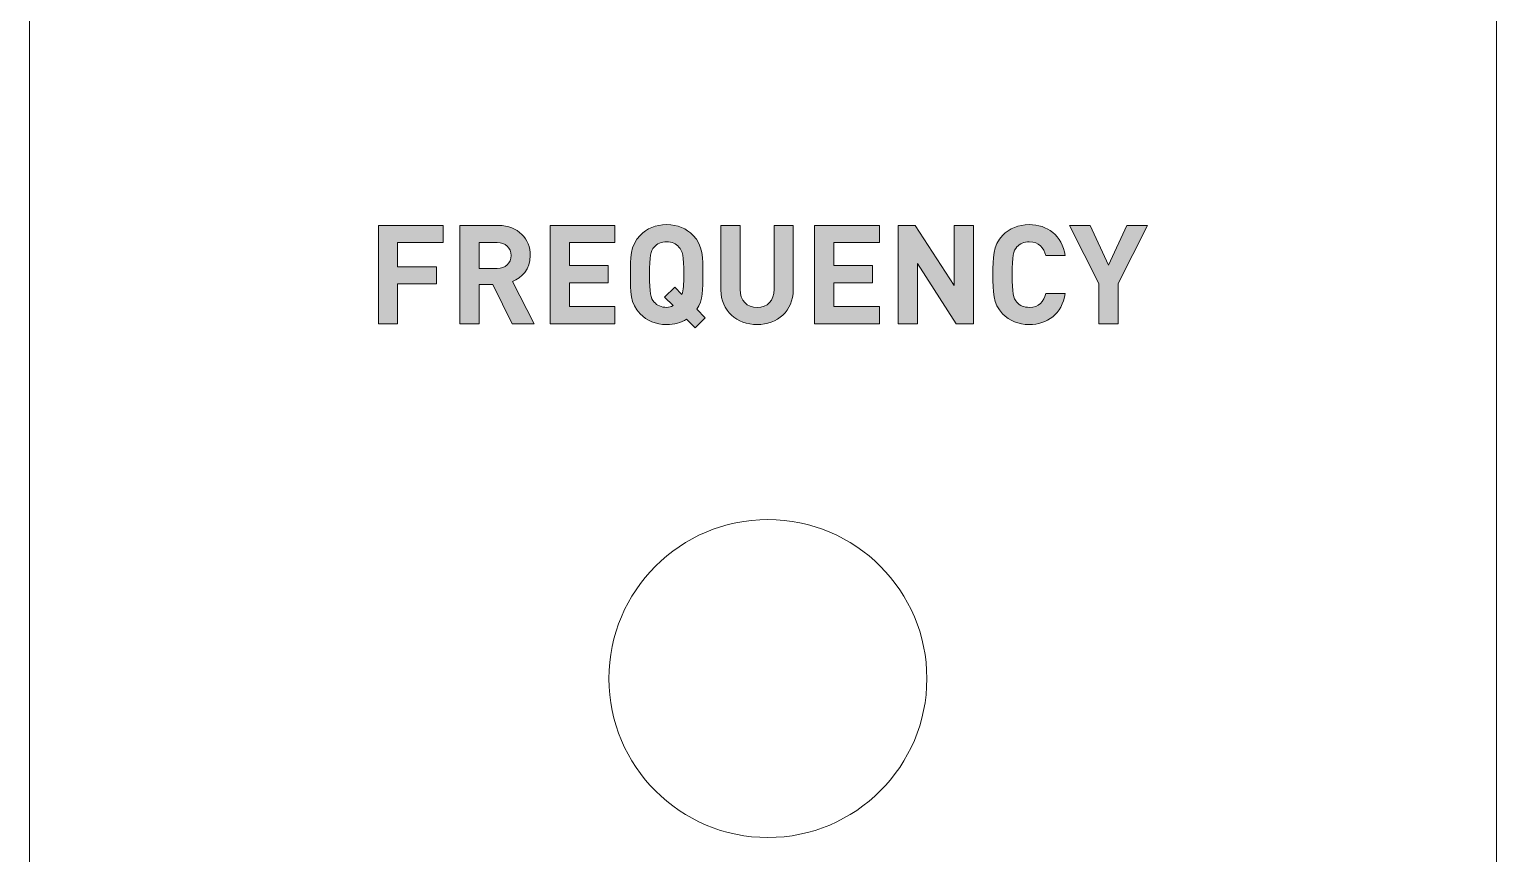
# Model space of a CAD drawing. Header units: millimetres. Extents: x 81 to 254, y 76 to 204.
# Drawn here: x 92.95 to 122.95, y 154.25 to 171.1 of the extents above; entities that cross this region are included whole.
import ezdxf

# ---------------------------------------------------------------- set-up
doc = ezdxf.new("R2010")
doc.units = ezdxf.units.MM
doc.header["$MEASUREMENT"] = 0
doc.layers.get('0').update_dxf_attribs({"lineweight": 0})

# ---------------------------------------------------------------- blocks, each defined once
blk = doc.blocks.new('Block_14')
at = {"true_color": 0x6d6e70, "transparency": 33554687}
h = blk.add_hatch(color=8, dxfattribs=at)
h.dxf.hatch_style = 2
edge = h.paths.add_edge_path()
edge.add_spline(control_points=[(106.231, 166.649), (106.175, 166.714), (106.087, 166.756), (105.98, 166.756), (105.873, 166.756), (105.783, 166.714), (105.726, 166.649), (105.65, 166.565), (105.63, 166.472), (105.63, 166.085), (105.63, 165.699), (105.65, 165.606), (105.726, 165.521), (105.783, 165.456), (105.873, 165.414), (105.98, 165.414), (106.028, 165.414), (106.073, 165.425), (106.11, 165.451), (106.11, 165.451), (105.935, 165.623), (105.935, 165.623), (105.935, 165.623), (106.144, 165.829), (106.144, 165.829), (106.144, 165.829), (106.293, 165.679), (106.293, 165.679), (106.324, 165.767), (106.33, 165.882), (106.33, 166.085), (106.33, 166.472), (106.307, 166.565), (106.231, 166.649)], knot_values=[0, 0, 0, 0, 1, 1, 1, 2, 2, 2, 3, 3, 3, 4, 4, 4, 5, 5, 5, 6, 6, 6, 7, 7, 7, 8, 8, 8, 9, 9, 9, 10, 10, 10, 11, 11, 11, 11], degree=3, periodic=0)
edge = h.paths.add_edge_path()
edge.add_spline(control_points=[(106.564, 164.996), (106.564, 164.996), (106.386, 165.174), (106.386, 165.174), (106.273, 165.101), (106.138, 165.064), (105.98, 165.064), (105.752, 165.064), (105.577, 165.143), (105.436, 165.284), (105.233, 165.487), (105.238, 165.738), (105.238, 166.085), (105.238, 166.432), (105.233, 166.683), (105.436, 166.886), (105.577, 167.027), (105.752, 167.106), (105.98, 167.106), (106.209, 167.106), (106.381, 167.027), (106.521, 166.886), (106.725, 166.683), (106.722, 166.432), (106.722, 166.085), (106.722, 165.784), (106.725, 165.561), (106.598, 165.375), (106.598, 165.375), (106.77, 165.202), (106.77, 165.202), (106.77, 165.202), (106.564, 164.996), (106.564, 164.996)], knot_values=[0, 0, 0, 0, 1, 1, 1, 2, 2, 2, 3, 3, 3, 4, 4, 4, 5, 5, 5, 6, 6, 6, 7, 7, 7, 8, 8, 8, 9, 9, 9, 10, 10, 10, 11, 11, 11, 11], degree=3, periodic=0)
h = blk.add_hatch(color=8, dxfattribs=at)
h.dxf.hatch_style = 2
edge = h.paths.add_edge_path()
edge.add_spline(control_points=[(113.391, 165.064), (113.171, 165.064), (112.991, 165.143), (112.849, 165.284), (112.647, 165.487), (112.652, 165.738), (112.652, 166.085), (112.652, 166.432), (112.647, 166.683), (112.849, 166.886), (112.991, 167.027), (113.171, 167.106), (113.391, 167.106), (113.766, 167.106), (114.06, 166.892), (114.13, 166.472), (114.13, 166.472), (113.732, 166.472), (113.732, 166.472), (113.693, 166.632), (113.592, 166.756), (113.394, 166.756), (113.287, 166.756), (113.199, 166.717), (113.143, 166.652), (113.067, 166.568), (113.044, 166.472), (113.044, 166.085), (113.044, 165.699), (113.067, 165.603), (113.143, 165.518), (113.199, 165.453), (113.287, 165.414), (113.394, 165.414), (113.592, 165.414), (113.693, 165.538), (113.732, 165.699), (113.732, 165.699), (114.13, 165.699), (114.13, 165.699), (114.06, 165.278), (113.763, 165.064), (113.391, 165.064)], knot_values=[0, 0, 0, 0, 1, 1, 1, 2, 2, 2, 3, 3, 3, 4, 4, 4, 5, 5, 5, 6, 6, 6, 7, 7, 7, 8, 8, 8, 9, 9, 9, 10, 10, 10, 11, 11, 11, 12, 12, 12, 13, 13, 13, 14, 14, 14, 14], degree=3, periodic=0)
h = blk.add_hatch(color=8, dxfattribs=at)
h.dxf.hatch_style = 2
edge = h.paths.add_edge_path()
edge.add_spline(control_points=[(100.48, 166.74), (100.48, 166.74), (100.48, 166.246), (100.48, 166.246), (100.48, 166.246), (101.272, 166.246), (101.272, 166.246), (101.272, 166.246), (101.272, 165.896), (101.272, 165.896), (101.272, 165.896), (100.48, 165.896), (100.48, 165.896), (100.48, 165.896), (100.48, 165.081), (100.48, 165.081), (100.48, 165.081), (100.088, 165.081), (100.088, 165.081), (100.088, 165.081), (100.088, 167.09), (100.088, 167.09), (100.088, 167.09), (101.41, 167.09), (101.41, 167.09), (101.41, 167.09), (101.41, 166.74), (101.41, 166.74), (101.41, 166.74), (100.48, 166.74), (100.48, 166.74)], knot_values=[0, 0, 0, 0, 1, 1, 1, 2, 2, 2, 3, 3, 3, 4, 4, 4, 5, 5, 5, 6, 6, 6, 7, 7, 7, 8, 8, 8, 9, 9, 9, 10, 10, 10, 10], degree=3, periodic=0)
h = blk.add_hatch(color=8, dxfattribs=at)
h.dxf.hatch_style = 2
edge = h.paths.add_edge_path()
edge.add_spline(control_points=[(102.514, 166.74), (102.514, 166.74), (102.145, 166.74), (102.145, 166.74), (102.145, 166.74), (102.145, 166.209), (102.145, 166.209), (102.145, 166.209), (102.514, 166.209), (102.514, 166.209), (102.686, 166.209), (102.799, 166.319), (102.799, 166.475), (102.799, 166.63), (102.686, 166.74), (102.514, 166.74)], knot_values=[0, 0, 0, 0, 1, 1, 1, 2, 2, 2, 3, 3, 3, 4, 4, 4, 5, 5, 5, 5], degree=3, periodic=0)
edge = h.paths.add_edge_path()
edge.add_spline(control_points=[(102.819, 165.081), (102.819, 165.081), (102.427, 165.882), (102.427, 165.882), (102.427, 165.882), (102.145, 165.882), (102.145, 165.882), (102.145, 165.882), (102.145, 165.081), (102.145, 165.081), (102.145, 165.081), (101.753, 165.081), (101.753, 165.081), (101.753, 165.081), (101.753, 167.09), (101.753, 167.09), (101.753, 167.09), (102.54, 167.09), (102.54, 167.09), (102.949, 167.09), (103.191, 166.81), (103.191, 166.475), (103.191, 166.192), (103.019, 166.017), (102.825, 165.947), (102.825, 165.947), (103.273, 165.081), (103.273, 165.081), (103.273, 165.081), (102.819, 165.081), (102.819, 165.081)], knot_values=[0, 0, 0, 0, 1, 1, 1, 2, 2, 2, 3, 3, 3, 4, 4, 4, 5, 5, 5, 6, 6, 6, 7, 7, 7, 8, 8, 8, 9, 9, 9, 10, 10, 10, 10], degree=3, periodic=0)
h = blk.add_hatch(color=8, dxfattribs=at)
h.dxf.hatch_style = 2
edge = h.paths.add_edge_path()
edge.add_spline(control_points=[(103.599, 165.081), (103.599, 165.081), (103.599, 167.09), (103.599, 167.09), (103.599, 167.09), (104.922, 167.09), (104.922, 167.09), (104.922, 167.09), (104.922, 166.74), (104.922, 166.74), (104.922, 166.74), (103.991, 166.74), (103.991, 166.74), (103.991, 166.74), (103.991, 166.269), (103.991, 166.269), (103.991, 166.269), (104.783, 166.269), (104.783, 166.269), (104.783, 166.269), (104.783, 165.919), (104.783, 165.919), (104.783, 165.919), (103.991, 165.919), (103.991, 165.919), (103.991, 165.919), (103.991, 165.431), (103.991, 165.431), (103.991, 165.431), (104.922, 165.431), (104.922, 165.431), (104.922, 165.431), (104.922, 165.081), (104.922, 165.081), (104.922, 165.081), (103.599, 165.081), (103.599, 165.081)], knot_values=[0, 0, 0, 0, 1, 1, 1, 2, 2, 2, 3, 3, 3, 4, 4, 4, 5, 5, 5, 6, 6, 6, 7, 7, 7, 8, 8, 8, 9, 9, 9, 10, 10, 10, 11, 11, 11, 12, 12, 12, 12], degree=3, periodic=0)
h = blk.add_hatch(color=8, dxfattribs=at)
h.dxf.hatch_style = 2
edge = h.paths.add_edge_path()
edge.add_spline(control_points=[(107.829, 165.064), (107.417, 165.064), (107.089, 165.343), (107.089, 165.769), (107.089, 165.769), (107.089, 167.09), (107.089, 167.09), (107.089, 167.09), (107.482, 167.09), (107.482, 167.09), (107.482, 167.09), (107.482, 165.784), (107.482, 165.784), (107.482, 165.552), (107.617, 165.414), (107.829, 165.414), (108.04, 165.414), (108.178, 165.552), (108.178, 165.784), (108.178, 165.784), (108.178, 167.09), (108.178, 167.09), (108.178, 167.09), (108.568, 167.09), (108.568, 167.09), (108.568, 167.09), (108.568, 165.769), (108.568, 165.769), (108.568, 165.343), (108.24, 165.064), (107.829, 165.064)], knot_values=[0, 0, 0, 0, 1, 1, 1, 2, 2, 2, 3, 3, 3, 4, 4, 4, 5, 5, 5, 6, 6, 6, 7, 7, 7, 8, 8, 8, 9, 9, 9, 10, 10, 10, 10], degree=3, periodic=0)
h = blk.add_hatch(color=8, dxfattribs=at)
h.dxf.hatch_style = 2
edge = h.paths.add_edge_path()
edge.add_spline(control_points=[(109.006, 165.081), (109.006, 165.081), (109.006, 167.09), (109.006, 167.09), (109.006, 167.09), (110.329, 167.09), (110.329, 167.09), (110.329, 167.09), (110.329, 166.74), (110.329, 166.74), (110.329, 166.74), (109.398, 166.74), (109.398, 166.74), (109.398, 166.74), (109.398, 166.269), (109.398, 166.269), (109.398, 166.269), (110.191, 166.269), (110.191, 166.269), (110.191, 166.269), (110.191, 165.919), (110.191, 165.919), (110.191, 165.919), (109.398, 165.919), (109.398, 165.919), (109.398, 165.919), (109.398, 165.431), (109.398, 165.431), (109.398, 165.431), (110.329, 165.431), (110.329, 165.431), (110.329, 165.431), (110.329, 165.081), (110.329, 165.081), (110.329, 165.081), (109.006, 165.081), (109.006, 165.081)], knot_values=[0, 0, 0, 0, 1, 1, 1, 2, 2, 2, 3, 3, 3, 4, 4, 4, 5, 5, 5, 6, 6, 6, 7, 7, 7, 8, 8, 8, 9, 9, 9, 10, 10, 10, 11, 11, 11, 12, 12, 12, 12], degree=3, periodic=0)
h = blk.add_hatch(color=8, dxfattribs=at)
h.dxf.hatch_style = 2
edge = h.paths.add_edge_path()
edge.add_spline(control_points=[(111.901, 165.081), (111.901, 165.081), (111.106, 166.314), (111.106, 166.314), (111.106, 166.314), (111.106, 165.081), (111.106, 165.081), (111.106, 165.081), (110.713, 165.081), (110.713, 165.081), (110.713, 165.081), (110.713, 167.09), (110.713, 167.09), (110.713, 167.09), (111.063, 167.09), (111.063, 167.09), (111.063, 167.09), (111.859, 165.86), (111.859, 165.86), (111.859, 165.86), (111.859, 167.09), (111.859, 167.09), (111.859, 167.09), (112.251, 167.09), (112.251, 167.09), (112.251, 167.09), (112.251, 165.081), (112.251, 165.081), (112.251, 165.081), (111.901, 165.081), (111.901, 165.081)], knot_values=[0, 0, 0, 0, 1, 1, 1, 2, 2, 2, 3, 3, 3, 4, 4, 4, 5, 5, 5, 6, 6, 6, 7, 7, 7, 8, 8, 8, 9, 9, 9, 10, 10, 10, 10], degree=3, periodic=0)
h = blk.add_hatch(color=8, dxfattribs=at)
h.dxf.hatch_style = 2
edge = h.paths.add_edge_path()
edge.add_spline(control_points=[(115.209, 165.905), (115.209, 165.905), (115.209, 165.081), (115.209, 165.081), (115.209, 165.081), (114.819, 165.081), (114.819, 165.081), (114.819, 165.081), (114.819, 165.905), (114.819, 165.905), (114.819, 165.905), (114.216, 167.09), (114.216, 167.09), (114.216, 167.09), (114.642, 167.09), (114.642, 167.09), (114.642, 167.09), (115.017, 166.28), (115.017, 166.28), (115.017, 166.28), (115.386, 167.09), (115.386, 167.09), (115.386, 167.09), (115.812, 167.09), (115.812, 167.09), (115.812, 167.09), (115.209, 165.905), (115.209, 165.905)], knot_values=[0, 0, 0, 0, 1, 1, 1, 2, 2, 2, 3, 3, 3, 4, 4, 4, 5, 5, 5, 6, 6, 6, 7, 7, 7, 8, 8, 8, 9, 9, 9, 9], degree=3, periodic=0)
for points, knots in [([(106.564, 164.996), (106.564, 164.996), (106.386, 165.174), (106.386, 165.174), (106.273, 165.101), (106.138, 165.064), (105.98, 165.064), (105.752, 165.064), (105.577, 165.143), (105.436, 165.284), (105.233, 165.487), (105.238, 165.738), (105.238, 166.085), (105.238, 166.432), (105.233, 166.683), (105.436, 166.886), (105.577, 167.027), (105.752, 167.106), (105.98, 167.106), (106.209, 167.106), (106.381, 167.027), (106.521, 166.886), (106.725, 166.683), (106.722, 166.432), (106.722, 166.085), (106.722, 165.784), (106.725, 165.561), (106.598, 165.375), (106.598, 165.375), (106.77, 165.202), (106.77, 165.202), (106.77, 165.202), (106.564, 164.996), (106.564, 164.996)], [0, 0, 0, 0, 1, 1, 1, 2, 2, 2, 3, 3, 3, 4, 4, 4, 5, 5, 5, 6, 6, 6, 7, 7, 7, 8, 8, 8, 9, 9, 9, 10, 10, 10, 11, 11, 11, 11]), ([(113.391, 165.064), (113.171, 165.064), (112.991, 165.143), (112.849, 165.284), (112.647, 165.487), (112.652, 165.738), (112.652, 166.085), (112.652, 166.432), (112.647, 166.683), (112.849, 166.886), (112.991, 167.027), (113.171, 167.106), (113.391, 167.106), (113.766, 167.106), (114.06, 166.892), (114.13, 166.472), (114.13, 166.472), (113.732, 166.472), (113.732, 166.472), (113.693, 166.632), (113.592, 166.756), (113.394, 166.756), (113.287, 166.756), (113.199, 166.717), (113.143, 166.652), (113.067, 166.568), (113.044, 166.472), (113.044, 166.085), (113.044, 165.699), (113.067, 165.603), (113.143, 165.518), (113.199, 165.453), (113.287, 165.414), (113.394, 165.414), (113.592, 165.414), (113.693, 165.538), (113.732, 165.699), (113.732, 165.699), (114.13, 165.699), (114.13, 165.699), (114.06, 165.278), (113.763, 165.064), (113.391, 165.064)], [0, 0, 0, 0, 1, 1, 1, 2, 2, 2, 3, 3, 3, 4, 4, 4, 5, 5, 5, 6, 6, 6, 7, 7, 7, 8, 8, 8, 9, 9, 9, 10, 10, 10, 11, 11, 11, 12, 12, 12, 13, 13, 13, 14, 14, 14, 14]), ([(100.48, 166.74), (100.48, 166.74), (100.48, 166.246), (100.48, 166.246), (100.48, 166.246), (101.272, 166.246), (101.272, 166.246), (101.272, 166.246), (101.272, 165.896), (101.272, 165.896), (101.272, 165.896), (100.48, 165.896), (100.48, 165.896), (100.48, 165.896), (100.48, 165.081), (100.48, 165.081), (100.48, 165.081), (100.088, 165.081), (100.088, 165.081), (100.088, 165.081), (100.088, 167.09), (100.088, 167.09), (100.088, 167.09), (101.41, 167.09), (101.41, 167.09), (101.41, 167.09), (101.41, 166.74), (101.41, 166.74), (101.41, 166.74), (100.48, 166.74), (100.48, 166.74)], [0, 0, 0, 0, 1, 1, 1, 2, 2, 2, 3, 3, 3, 4, 4, 4, 5, 5, 5, 6, 6, 6, 7, 7, 7, 8, 8, 8, 9, 9, 9, 10, 10, 10, 10]), ([(102.819, 165.081), (102.819, 165.081), (102.427, 165.882), (102.427, 165.882), (102.427, 165.882), (102.145, 165.882), (102.145, 165.882), (102.145, 165.882), (102.145, 165.081), (102.145, 165.081), (102.145, 165.081), (101.753, 165.081), (101.753, 165.081), (101.753, 165.081), (101.753, 167.09), (101.753, 167.09), (101.753, 167.09), (102.54, 167.09), (102.54, 167.09), (102.949, 167.09), (103.191, 166.81), (103.191, 166.475), (103.191, 166.192), (103.019, 166.017), (102.825, 165.947), (102.825, 165.947), (103.273, 165.081), (103.273, 165.081), (103.273, 165.081), (102.819, 165.081), (102.819, 165.081)], [0, 0, 0, 0, 1, 1, 1, 2, 2, 2, 3, 3, 3, 4, 4, 4, 5, 5, 5, 6, 6, 6, 7, 7, 7, 8, 8, 8, 9, 9, 9, 10, 10, 10, 10]), ([(103.599, 165.081), (103.599, 165.081), (103.599, 167.09), (103.599, 167.09), (103.599, 167.09), (104.922, 167.09), (104.922, 167.09), (104.922, 167.09), (104.922, 166.74), (104.922, 166.74), (104.922, 166.74), (103.991, 166.74), (103.991, 166.74), (103.991, 166.74), (103.991, 166.269), (103.991, 166.269), (103.991, 166.269), (104.783, 166.269), (104.783, 166.269), (104.783, 166.269), (104.783, 165.919), (104.783, 165.919), (104.783, 165.919), (103.991, 165.919), (103.991, 165.919), (103.991, 165.919), (103.991, 165.431), (103.991, 165.431), (103.991, 165.431), (104.922, 165.431), (104.922, 165.431), (104.922, 165.431), (104.922, 165.081), (104.922, 165.081), (104.922, 165.081), (103.599, 165.081), (103.599, 165.081)], [0, 0, 0, 0, 1, 1, 1, 2, 2, 2, 3, 3, 3, 4, 4, 4, 5, 5, 5, 6, 6, 6, 7, 7, 7, 8, 8, 8, 9, 9, 9, 10, 10, 10, 11, 11, 11, 12, 12, 12, 12]), ([(107.829, 165.064), (107.417, 165.064), (107.089, 165.343), (107.089, 165.769), (107.089, 165.769), (107.089, 167.09), (107.089, 167.09), (107.089, 167.09), (107.482, 167.09), (107.482, 167.09), (107.482, 167.09), (107.482, 165.784), (107.482, 165.784), (107.482, 165.552), (107.617, 165.414), (107.829, 165.414), (108.04, 165.414), (108.178, 165.552), (108.178, 165.784), (108.178, 165.784), (108.178, 167.09), (108.178, 167.09), (108.178, 167.09), (108.568, 167.09), (108.568, 167.09), (108.568, 167.09), (108.568, 165.769), (108.568, 165.769), (108.568, 165.343), (108.24, 165.064), (107.829, 165.064)], [0, 0, 0, 0, 1, 1, 1, 2, 2, 2, 3, 3, 3, 4, 4, 4, 5, 5, 5, 6, 6, 6, 7, 7, 7, 8, 8, 8, 9, 9, 9, 10, 10, 10, 10]), ([(109.006, 165.081), (109.006, 165.081), (109.006, 167.09), (109.006, 167.09), (109.006, 167.09), (110.329, 167.09), (110.329, 167.09), (110.329, 167.09), (110.329, 166.74), (110.329, 166.74), (110.329, 166.74), (109.398, 166.74), (109.398, 166.74), (109.398, 166.74), (109.398, 166.269), (109.398, 166.269), (109.398, 166.269), (110.191, 166.269), (110.191, 166.269), (110.191, 166.269), (110.191, 165.919), (110.191, 165.919), (110.191, 165.919), (109.398, 165.919), (109.398, 165.919), (109.398, 165.919), (109.398, 165.431), (109.398, 165.431), (109.398, 165.431), (110.329, 165.431), (110.329, 165.431), (110.329, 165.431), (110.329, 165.081), (110.329, 165.081), (110.329, 165.081), (109.006, 165.081), (109.006, 165.081)], [0, 0, 0, 0, 1, 1, 1, 2, 2, 2, 3, 3, 3, 4, 4, 4, 5, 5, 5, 6, 6, 6, 7, 7, 7, 8, 8, 8, 9, 9, 9, 10, 10, 10, 11, 11, 11, 12, 12, 12, 12]), ([(111.901, 165.081), (111.901, 165.081), (111.106, 166.314), (111.106, 166.314), (111.106, 166.314), (111.106, 165.081), (111.106, 165.081), (111.106, 165.081), (110.713, 165.081), (110.713, 165.081), (110.713, 165.081), (110.713, 167.09), (110.713, 167.09), (110.713, 167.09), (111.063, 167.09), (111.063, 167.09), (111.063, 167.09), (111.859, 165.86), (111.859, 165.86), (111.859, 165.86), (111.859, 167.09), (111.859, 167.09), (111.859, 167.09), (112.251, 167.09), (112.251, 167.09), (112.251, 167.09), (112.251, 165.081), (112.251, 165.081), (112.251, 165.081), (111.901, 165.081), (111.901, 165.081)], [0, 0, 0, 0, 1, 1, 1, 2, 2, 2, 3, 3, 3, 4, 4, 4, 5, 5, 5, 6, 6, 6, 7, 7, 7, 8, 8, 8, 9, 9, 9, 10, 10, 10, 10]), ([(115.209, 165.905), (115.209, 165.905), (115.209, 165.081), (115.209, 165.081), (115.209, 165.081), (114.819, 165.081), (114.819, 165.081), (114.819, 165.081), (114.819, 165.905), (114.819, 165.905), (114.819, 165.905), (114.216, 167.09), (114.216, 167.09), (114.216, 167.09), (114.642, 167.09), (114.642, 167.09), (114.642, 167.09), (115.017, 166.28), (115.017, 166.28), (115.017, 166.28), (115.386, 167.09), (115.386, 167.09), (115.386, 167.09), (115.812, 167.09), (115.812, 167.09), (115.812, 167.09), (115.209, 165.905), (115.209, 165.905)], [0, 0, 0, 0, 1, 1, 1, 2, 2, 2, 3, 3, 3, 4, 4, 4, 5, 5, 5, 6, 6, 6, 7, 7, 7, 8, 8, 8, 9, 9, 9, 9]), ([(102.514, 166.74), (102.514, 166.74), (102.145, 166.74), (102.145, 166.74), (102.145, 166.74), (102.145, 166.209), (102.145, 166.209), (102.145, 166.209), (102.514, 166.209), (102.514, 166.209), (102.686, 166.209), (102.799, 166.319), (102.799, 166.475), (102.799, 166.63), (102.686, 166.74), (102.514, 166.74)], [0, 0, 0, 0, 1, 1, 1, 2, 2, 2, 3, 3, 3, 4, 4, 4, 5, 5, 5, 5]), ([(106.231, 166.649), (106.175, 166.714), (106.087, 166.756), (105.98, 166.756), (105.873, 166.756), (105.783, 166.714), (105.726, 166.649), (105.65, 166.565), (105.63, 166.472), (105.63, 166.085), (105.63, 165.699), (105.65, 165.606), (105.726, 165.521), (105.783, 165.456), (105.873, 165.414), (105.98, 165.414), (106.028, 165.414), (106.073, 165.425), (106.11, 165.451), (106.11, 165.451), (105.935, 165.623), (105.935, 165.623), (105.935, 165.623), (106.144, 165.829), (106.144, 165.829), (106.144, 165.829), (106.293, 165.679), (106.293, 165.679), (106.324, 165.767), (106.33, 165.882), (106.33, 166.085), (106.33, 166.472), (106.307, 166.565), (106.231, 166.649)], [0, 0, 0, 0, 1, 1, 1, 2, 2, 2, 3, 3, 3, 4, 4, 4, 5, 5, 5, 6, 6, 6, 7, 7, 7, 8, 8, 8, 9, 9, 9, 10, 10, 10, 11, 11, 11, 11])]:
    blk.add_open_spline(points, degree=3, knots=knots)

msp = doc.modelspace()

# ---------------------------------------------------------------- linework, layer by layer
at = {"color": 240, "lineweight": 5, "true_color": 0xed1c24}
msp.add_lwpolyline([(122.95, 75.626), (92.95, 75.626), (92.95, 204.126), (122.95, 204.126)], close=True, dxfattribs=at)
msp.add_circle((108.05, 157.826), 3.25, dxfattribs=at)

# ---------------------------------------------------------------- block references
msp.add_blockref('Block_14', (0, 0))

doc.saveas('drawing.dxf')
